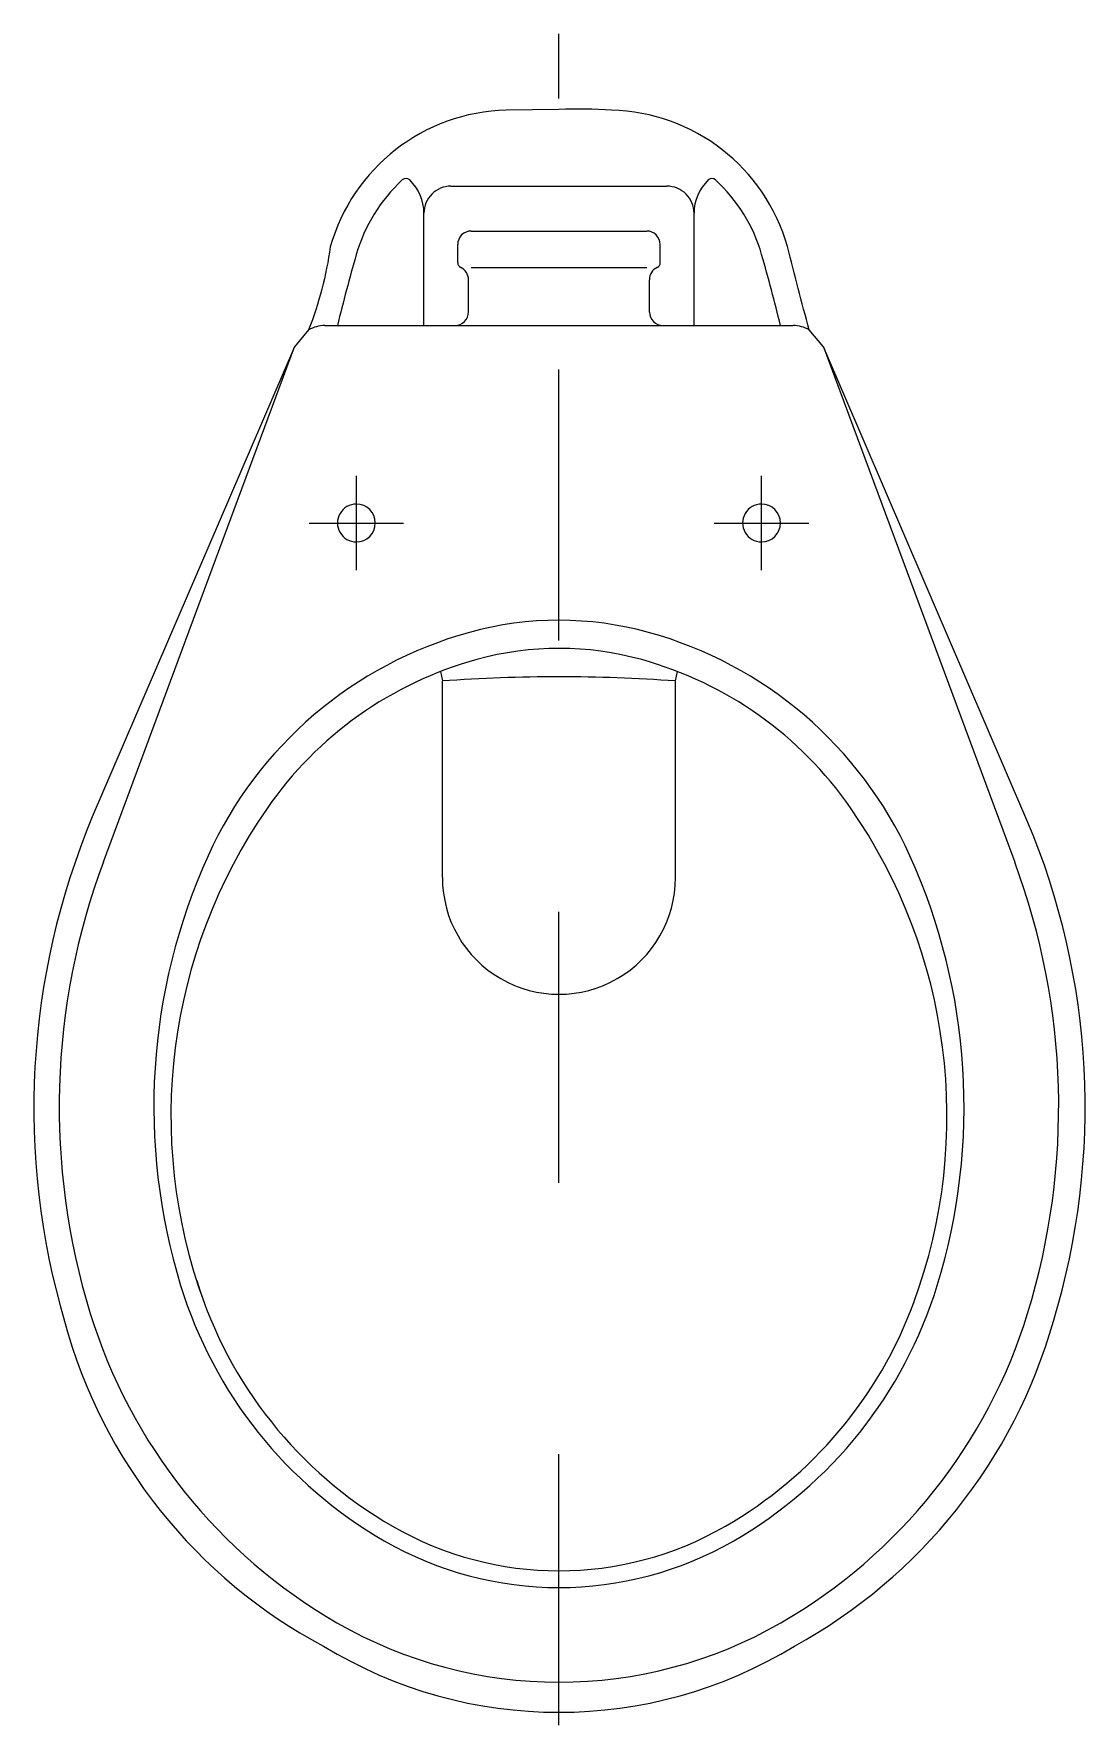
# Model space of a CAD drawing. Extents: x -983.43 to -983.042, y 849.772 to 850.396.
import ezdxf

# ---------------------------------------------------------------- set-up
doc = ezdxf.new("R2010")
doc.units = 0
doc.header["$LTSCALE"] = 0.2
doc.header["$MEASUREMENT"] = 0
doc.linetypes.add('AXES', pattern=[0.54, 0.3, -0.08, 0.08, -0.08])
doc.linetypes.add('CONTINU', pattern=[0])
doc.layers.get('0').update_dxf_attribs({"linetype": 'CONTINUOUS'})
doc.layers.add('DECA_EIXOS', color=5, linetype='AXES')

msp = doc.modelspace()

# ---------------------------------------------------------------- linework, layer by layer
at = {"linetype": 'CONTINU'}
msp.add_lwpolyline([(-983.0633, 850.10606), (-983.13842, 850.28068), (-983.14362, 850.28685, -0.007246), (-983.15166, 850.31761, 0.328763), (-983.21657, 850.36791, 0.028694), (-983.23599, 850.3682), (-983.25541, 850.36791, 0.329802), (-983.32035, 850.31746, -0.0558), (-983.32835, 850.28685), (-983.33355, 850.28068), (-983.40816, 850.10726, 0.172405), (-983.41843, 849.92125, 0.207642), (-983.32286, 849.80144, 0.281113), (-983.14912, 849.80144, 0.201033), (-983.05355, 849.92125, 0.175537)], format="xyb", close=True, dxfattribs=at)
for points in [[(-983.29378, 850.34219, 0.137661), (-983.31077, 850.31471)], [(-983.29107, 850.34218, 0.394698), (-983.29378, 850.34219)], [(-983.28581, 850.32993, 0.205536), (-983.29107, 850.34218)], [(-983.27585, 850.3399, 0.414219), (-983.28581, 850.32993)], [(-983.18616, 850.32993, 0.414219), (-983.19613, 850.3399)], [(-983.18089, 850.34219, 0.205895), (-983.18616, 850.32993)], [(-983.17819, 850.34219, 0.39469), (-983.18089, 850.34219)], [(-983.1612, 850.31471, 0.137663), (-983.17819, 850.34219)], [(-983.26837, 850.32335, 0.414223), (-983.27336, 850.31837)], [(-983.19862, 850.31837, 0.414224), (-983.2036, 850.32335)], [(-983.31077, 850.31471, 0.010637), (-983.31772, 850.28848)], [(-983.15426, 850.28848, 0.010637), (-983.1612, 850.31471)], [(-983.27336, 850.31172, 0.289738), (-983.27223, 850.30992)], [(-983.26937, 850.30539, 0.292145), (-983.27223, 850.30992)], [(-983.19975, 850.30992, 0.291379), (-983.2026, 850.30539)], [(-983.19975, 850.30992, 0.289717), (-983.19862, 850.31172)], [(-983.27435, 850.28848, 0.416651), (-983.26937, 850.2935)], [(-983.2026, 850.29346, 0.414234), (-983.19762, 850.28848)], [(-983.32234, 850.28848, 0.132375), (-983.32835, 850.28686, 0.132375)], [(-983.14362, 850.28686, 0.132384), (-983.14963, 850.28848)], [(-983.31073, 850.22264, 1.000234), (-983.31073, 850.20869)], [(-983.31073, 850.20869, 1), (-983.31073, 850.22264)], [(-983.16125, 850.22264, 1.000087), (-983.16125, 850.20869)], [(-983.16125, 850.20869, 1), (-983.16125, 850.22264)], [(-983.20294, 850.1753, 0.136098), (-983.269, 850.17531)], [(-983.269, 850.17531, 0.222718), (-983.36547, 850.09291)], [(-983.1065, 850.09291, 0.222932), (-983.20294, 850.1753)], [(-983.26626, 850.16533, 0.175916), (-983.34371, 850.1104)], [(-983.20546, 850.16526, 0.136098), (-983.26626, 850.16533)], [(-983.12844, 850.11065, 0.175425), (-983.20546, 850.16526)], [(-983.19297, 850.15739, 0.036018), (-983.279, 850.15739)], [(-983.34371, 850.1104, 0.244101), (-983.36694, 849.92821)], [(-983.10504, 849.92821, 0.244519), (-983.12844, 850.11065)], [(-983.40409, 850.09074, 0.165176), (-983.40893, 849.92417)], [(-983.36547, 850.09291, 0.183004), (-983.37557, 849.93443)], [(-983.09641, 849.93443, 0.183004), (-983.1065, 850.09291)], [(-983.06305, 849.92417, 0.164983), (-983.06781, 850.09056)], [(-983.279, 850.08486, 1.000003), (-983.19297, 850.08486)], [(-983.37557, 849.93443, 0.189699), (-983.30048, 849.8403)], [(-983.36965, 849.93625, 0.189699), (-983.29739, 849.84566)], [(-983.1715, 849.8403, 0.1897), (-983.09641, 849.93443)], [(-983.17459, 849.84566, 0.175837), (-983.10504, 849.92821)], [(-983.40893, 849.92417, 0.189698), (-983.3179, 849.81005)], [(-983.15408, 849.81005, 0.189699), (-983.06305, 849.92417)], [(-983.29739, 849.84566, 0.267829), (-983.17459, 849.84566)], [(-983.30048, 849.8403, 0.267619), (-983.1715, 849.8403)], [(-983.3179, 849.81005, 0.267373), (-983.15408, 849.81005)]]:
    msp.add_lwpolyline(points, format="xyb", dxfattribs=at)
for points in [[(-983.27585, 850.3399), (-983.19613, 850.3399)], [(-983.28581, 850.28848), (-983.28581, 850.32993)], [(-983.18616, 850.28848), (-983.18616, 850.32993)], [(-983.26837, 850.32335), (-983.2036, 850.32335)], [(-983.27336, 850.31172), (-983.27336, 850.31837)], [(-983.19862, 850.31172), (-983.19862, 850.31837)], [(-983.26837, 850.30991), (-983.2036, 850.30991)], [(-983.26937, 850.2935), (-983.26937, 850.30539)], [(-983.2026, 850.29346), (-983.2026, 850.30539)], [(-983.32234, 850.28848), (-983.14963, 850.28848)], [(-983.40409, 850.09074), (-983.33355, 850.28068)], [(-983.13842, 850.28068), (-983.06781, 850.09056)], [(-983.27967, 850.1609), (-983.279, 850.15739)], [(-983.19297, 850.15739), (-983.1923, 850.16091)], [(-983.279, 850.08486), (-983.279, 850.15739)], [(-983.19297, 850.08486), (-983.19297, 850.15739)]]:
    msp.add_lwpolyline(points, dxfattribs=at)
at = {"layer": 'DECA_EIXOS'}
for points in [[(-983.23599, 849.77228), (-983.23599, 850.39608)], [(-983.31073, 850.19822), (-983.31073, 850.2331)], [(-983.16125, 850.19822), (-983.16125, 850.2331)], [(-983.32816, 850.21566), (-983.29329, 850.21566)], [(-983.17869, 850.21566), (-983.14381, 850.21566)]]:
    msp.add_lwpolyline(points, dxfattribs=at)

doc.saveas('drawing.dxf')
